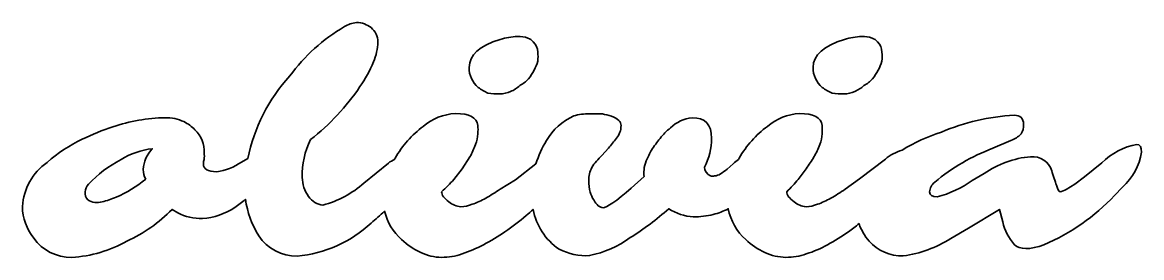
# Model space of a CAD drawing. Header units: inches. Extents: x -392 to 408, y -82 to 86.
import ezdxf

# ---------------------------------------------------------------- set-up
doc = ezdxf.new("R2010")
doc.units = ezdxf.units.IN
doc.header["$MEASUREMENT"] = 0
doc.layers.add('Layer 1', color=7, linetype='Continuous')

# ---------------------------------------------------------------- blocks, each defined once
blk = doc.blocks.new('block 2')
at = {"layer": 'Layer 1', "color": 7, "lineweight": 35, "true_color": 0xffffff}
for points, knots in [([(404.66, -1.49), (395.19, -3.31), (386.47, -7.91), (379.63, -14.71), (379.63, -14.71), (367.12, -24.76), (367.12, -24.76), (367.12, -24.76), (360.24, -29.87), (360.24, -29.87), (360.24, -29.87), (354.07, -33.75), (354.07, -33.75), (352.75, -34.61), (351.24, -35.15), (349.67, -35.33), (348.26, -35.33), (347.73, -32.16), (347.2, -30.75), (346.67, -29.34), (346.14, -27.58), (345.61, -25.82), (345.08, -24.05), (343.85, -22.11), (343.85, -20.35), (341.75, -13.89), (335.47, -9.73), (328.69, -10.31), (316.75, -11.4), (305.29, -15.53), (295.38, -22.29), (295.38, -22.29), (286.92, -27.4), (286.92, -27.4), (279.34, -32.74), (270.87, -36.68), (261.89, -39.03), (258.19, -39.03), (256.43, -37.8), (256.43, -35.51), (256.66, -32.76), (258, -30.21), (260.13, -28.46), (272.5, -18.07), (286.57, -9.9), (301.73, -4.31), (301.73, -4.31), (314.59, 1.33), (314.59, 1.33), (317.34, 2.24), (319.82, 3.81), (321.82, 5.91), (323.17, 7.94), (323.79, 10.36), (323.58, 12.78), (323.58, 17.19), (321.47, 19.3), (316.89, 19.3), (299, 18.25), (281.43, 14.2), (264.89, 7.32), (255.06, 4.07), (245.69, -0.3), (236.82, -5.54), (232.49, -7.02), (228.36, -9.03), (224.88, -12.07), (224.88, -12.07), (206.38, -26.17), (206.38, -26.17), (206.38, -26.17), (196.15, -33.57), (196.15, -33.57), (192.63, -35.86), (189.28, -38.15), (185.93, -39.92), (182.86, -41.71), (179.61, -43.19), (176.24, -44.32), (173.67, -45.41), (170.92, -46), (168.13, -46.08), (165.02, -45.77), (162.08, -44.54), (159.67, -42.56), (156.14, -40.09), (154.38, -37.62), (154.38, -35.33), (157.24, -32.54), (159.95, -29.6), (162.49, -26.52), (162.49, -26.52), (168.31, -18.94), (168.31, -18.94), (170.24, -16.12), (172.18, -13.3), (173.77, -10.48), (175.43, -7.67), (176.84, -4.72), (178, -1.67), (178.95, 0.81), (179.49, 3.43), (179.59, 6.09), (179.7, 8.08), (179.7, 10.08), (179.59, 12.08), (178.88, 17.72), (173.59, 20.54), (163.55, 20.54), (155.12, 20.04), (147.08, 16.82), (140.63, 11.37), (132.38, 5.28), (125.48, -2.46), (120.37, -11.36), (120.2, -11.64), (120.09, -11.93), (119.92, -12.21), (118.68, -13.31), (117.22, -14.13), (116.14, -15.42), (116.14, -15.42), (111.73, -19.12), (111.73, -19.12), (110.23, -20.41), (108.64, -21.58), (106.97, -22.64), (105.7, -23.45), (104.25, -23.94), (102.74, -24.05), (101.76, -24.35), (100.72, -24.35), (99.74, -24.05), (97.3, -22.85), (95.68, -20.43), (95.51, -17.71), (98.94, -11.38), (100.7, -4.28), (100.63, 2.91), (100.63, 12.61), (96.04, 17.54), (86.7, 17.54), (80.87, 16.92), (75.42, 14.38), (71.19, 10.32), (68.51, 8.01), (66.03, 5.48), (63.79, 2.74), (61.62, 0.1), (59.62, -2.66), (57.8, -5.55), (56.29, -8.02), (55, -10.61), (53.92, -13.3), (53, -15.3), (52.46, -17.45), (52.33, -19.65), (52.14, -21.23), (52.14, -22.82), (52.33, -24.4), (52.33, -24.4), (43.17, -32.69), (43.17, -32.69), (32.95, -42.03), (25.37, -46.79), (23.08, -46.79), (20.78, -46.79), (18.49, -44.85), (16.38, -41.15), (15.28, -39.47), (14.44, -37.62), (13.91, -35.69), (13.12, -33), (12.76, -30.2), (12.85, -27.4), (12.82, -24.17), (13.55, -20.97), (14.97, -18.06), (17.03, -14.91), (19.46, -12.01), (22.19, -9.42), (22.19, -9.42), (26.95, -4.14), (26.95, -4.14), (28.97, -1.9), (30.86, 0.45), (32.59, 2.91), (34.74, 5.42), (35.93, 8.6), (35.94, 11.9), (35.94, 14.55), (33.65, 16.84), (29.07, 18.6), (26.95, 19.33), (24.77, 19.87), (22.55, 20.19), (19.5, 20.41), (16.43, 20.41), (13.38, 20.19), (9.57, 20.46), (5.73, 19.98), (2.1, 18.78), (-6.13, 15.2), (-12.94, 9), (-17.29, 1.15), (-20.63, -4), (-23.16, -9.58), (-24.89, -15.41), (-24.89, -15.41), (-39.49, -26.87), (-39.49, -26.87), (-39.49, -26.87), (-50.6, -33.57), (-50.6, -33.57), (-53.88, -35.87), (-57.3, -37.99), (-60.82, -39.92), (-63.89, -41.71), (-67.14, -43.19), (-70.51, -44.32), (-73.08, -45.41), (-75.83, -46), (-78.62, -46.08), (-81.72, -45.74), (-84.65, -44.51), (-87.08, -42.56), (-90.61, -40.09), (-92.37, -37.62), (-92.37, -35.33), (-89.23, -32.61), (-86.28, -29.66), (-83.56, -26.52), (-83.56, -26.52), (-77.74, -18.94), (-77.74, -18.94), (-77.74, -18.94), (-72.1, -10.48), (-72.1, -10.48), (-70.57, -7.63), (-69.21, -4.69), (-68.05, -1.67), (-67.09, 0.81), (-66.56, 3.43), (-66.46, 6.09), (-66.26, 8.08), (-66.26, 10.09), (-66.46, 12.08), (-67.16, 17.72), (-72.45, 20.54), (-82.5, 20.54), (-90.92, 20.04), (-98.96, 16.82), (-105.41, 11.37), (-113.61, 5.27), (-120.46, -2.47), (-125.5, -11.36), (-125.65, -11.6), (-125.75, -11.85), (-125.89, -12.09), (-127.34, -13.04), (-128.96, -13.72), (-130.26, -14.89), (-130.26, -14.89), (-147.89, -29.16), (-147.89, -29.16), (-156.28, -36.61), (-166.3, -41.99), (-177.14, -44.85), (-181.34, -44.54), (-185.14, -42.25), (-187.37, -38.68), (-190.28, -34.75), (-191.89, -30), (-191.95, -25.11), (-192.24, -15.76), (-190.18, -6.49), (-185.96, 1.86), (-172.35, 12.63), (-160.47, 25.4), (-150.71, 39.75), (-146.88, 45.28), (-143.63, 51.18), (-141.01, 57.37), (-139.1, 61.9), (-138.02, 66.74), (-137.84, 71.65), (-137.84, 75.63), (-139.66, 79.4), (-142.78, 81.87), (-144.24, 82.96), (-145.84, 83.85), (-147.53, 84.52), (-149.32, 85.26), (-151.24, 85.62), (-153.17, 85.58), (-156.23, 85.2), (-159.18, 84.18), (-161.81, 82.58), (-177.09, 73.64), (-190.35, 61.64), (-200.76, 47.33), (-216.16, 30.78), (-226.31, 10.31), (-230.88, -11.64), (-230.88, -11.64), (-235.48, -14.18), (-235.48, -14.18), (-240.69, -17.91), (-246.75, -20.28), (-253.11, -21.06), (-259.45, -21.06), (-262.63, -19.12), (-262.63, -15.42), (-262.67, -14.33), (-262.49, -13.25), (-262.1, -12.24), (-261.87, -10.72), (-261.87, -9.18), (-262.1, -7.66), (-261.84, -1.47), (-264.21, 4.55), (-268.62, 8.91), (-270.96, 11.23), (-273.63, 13.19), (-276.55, 14.72), (-280.76, 16.62), (-285.33, 17.58), (-289.95, 17.54), (-302.66, 17.27), (-315.26, 15.07), (-327.31, 11.02), (-334.78, 8.57), (-342.08, 5.63), (-349.17, 2.21), (-358.26, -2.18), (-366.74, -7.75), (-374.37, -14.36), (-384.7, -21.68), (-391.18, -33.27), (-391.99, -45.91), (-391.82, -54.11), (-388.97, -62.03), (-383.89, -68.47), (-377.66, -77.25), (-367.51, -82.39), (-356.74, -82.22), (-342.86, -81.42), (-329.35, -77.44), (-317.26, -70.58), (-305.21, -65.12), (-294.28, -57.47), (-285.01, -48.02), (-285.01, -48.02), (-280.96, -50.49), (-280.96, -50.49), (-275.52, -53.29), (-269.44, -54.63), (-263.33, -54.37), (-255.07, -53.96), (-247.08, -51.27), (-240.24, -46.61), (-237.52, -44.89), (-235.05, -42.82), (-232.58, -40.77), (-231.18, -50), (-228.06, -58.93), (-222.97, -66.88), (-216.89, -76.01), (-206.61, -81.44), (-195.65, -81.33), (-175.87, -79.64), (-157.24, -71.32), (-142.78, -57.72), (-139.43, -55.06), (-136.33, -52.12), (-133.14, -49.29), (-131.22, -57.05), (-127.02, -64.14), (-120.92, -69.53), (-116.9, -73.35), (-112.25, -76.45), (-107.17, -78.69), (-102.57, -80.98), (-97.51, -82.19), (-92.37, -82.22), (-87.39, -82.24), (-82.44, -81.41), (-77.74, -79.75), (-72.44, -78.04), (-67.31, -75.86), (-62.41, -73.23), (-57.13, -70.39), (-52.01, -67.27), (-47.07, -63.89), (-41.78, -60.18), (-36.67, -56.48), (-31.91, -52.43), (-30.11, -50.97), (-28.61, -49.47), (-26.9, -47.99), (-24.72, -59.39), (-18.26, -69.74), (-8.3, -76.4), (-1.58, -79.75), (5.88, -81.33), (13.38, -80.98), (23.87, -78.77), (33.77, -74.39), (42.46, -68.12), (52.2, -62.04), (61.4, -55.14), (69.96, -47.49), (75.24, -50.91), (81.31, -52.91), (87.58, -53.31), (92.4, -53.36), (97.2, -52.77), (101.86, -51.55), (105.58, -50.66), (109.17, -49.3), (112.56, -47.52), (114.2, -55.99), (118.51, -63.78), (125.12, -69.53), (129.05, -73.39), (133.65, -76.49), (138.7, -78.69), (143.37, -80.95), (148.48, -82.16), (153.68, -82.22), (158.66, -82.23), (163.6, -81.39), (168.31, -79.75), (173.56, -78.07), (178.63, -75.88), (183.46, -73.23), (188.64, -70.41), (193.64, -67.29), (198.44, -63.89), (201.09, -62.03), (203.52, -60.05), (206.03, -58.15), (207.61, -62.69), (210, -66.94), (213.25, -70.58), (219.38, -77.55), (228.3, -81.43), (237.57, -81.16), (249.7, -79.57), (261.32, -75.29), (271.59, -68.64), (271.59, -68.64), (284.28, -61.42), (284.28, -61.42), (284.28, -61.42), (306.31, -48.02), (306.31, -48.02), (306.31, -48.02), (308.78, -56.84), (308.78, -56.84), (310.09, -62.95), (313.01, -68.61), (317.24, -73.23), (320.59, -76.75), (328.52, -76.93), (338.21, -73.23), (357.28, -65.11), (374.45, -53.11), (388.62, -37.98), (388.62, -37.98), (394.43, -31.98), (394.43, -31.98), (401.59, -25.44), (406.36, -16.69), (408.01, -7.13), (408.01, -3.43), (406.77, -1.49), (404.66, -1.49)], [0, 0, 0, 0, 1, 1, 1, 2, 2, 2, 3, 3, 3, 4, 4, 4, 5, 5, 5, 6, 6, 6, 7, 7, 7, 8, 8, 8, 9, 9, 9, 10, 10, 10, 11, 11, 11, 12, 12, 12, 13, 13, 13, 14, 14, 14, 15, 15, 15, 16, 16, 16, 17, 17, 17, 18, 18, 18, 19, 19, 19, 20, 20, 20, 21, 21, 21, 22, 22, 22, 23, 23, 23, 24, 24, 24, 25, 25, 25, 26, 26, 26, 27, 27, 27, 28, 28, 28, 29, 29, 29, 30, 30, 30, 31, 31, 31, 32, 32, 32, 33, 33, 33, 34, 34, 34, 35, 35, 35, 36, 36, 36, 37, 37, 37, 38, 38, 38, 39, 39, 39, 40, 40, 40, 41, 41, 41, 42, 42, 42, 43, 43, 43, 44, 44, 44, 45, 45, 45, 46, 46, 46, 47, 47, 47, 48, 48, 48, 49, 49, 49, 50, 50, 50, 51, 51, 51, 52, 52, 52, 53, 53, 53, 54, 54, 54, 55, 55, 55, 56, 56, 56, 57, 57, 57, 58, 58, 58, 59, 59, 59, 60, 60, 60, 61, 61, 61, 62, 62, 62, 63, 63, 63, 64, 64, 64, 65, 65, 65, 66, 66, 66, 67, 67, 67, 68, 68, 68, 69, 69, 69, 70, 70, 70, 71, 71, 71, 72, 72, 72, 73, 73, 73, 74, 74, 74, 75, 75, 75, 76, 76, 76, 77, 77, 77, 78, 78, 78, 79, 79, 79, 80, 80, 80, 81, 81, 81, 82, 82, 82, 83, 83, 83, 84, 84, 84, 85, 85, 85, 86, 86, 86, 87, 87, 87, 88, 88, 88, 89, 89, 89, 90, 90, 90, 91, 91, 91, 92, 92, 92, 93, 93, 93, 94, 94, 94, 95, 95, 95, 96, 96, 96, 97, 97, 97, 98, 98, 98, 99, 99, 99, 100, 100, 100, 101, 101, 101, 102, 102, 102, 103, 103, 103, 104, 104, 104, 105, 105, 105, 106, 106, 106, 107, 107, 107, 108, 108, 108, 109, 109, 109, 110, 110, 110, 111, 111, 111, 112, 112, 112, 113, 113, 113, 114, 114, 114, 115, 115, 115, 116, 116, 116, 117, 117, 117, 118, 118, 118, 119, 119, 119, 120, 120, 120, 121, 121, 121, 122, 122, 122, 123, 123, 123, 124, 124, 124, 125, 125, 125, 126, 126, 126, 127, 127, 127, 128, 128, 128, 129, 129, 129, 130, 130, 130, 131, 131, 131, 132, 132, 132, 133, 133, 133, 134, 134, 134, 135, 135, 135, 136, 136, 136, 137, 137, 137, 138, 138, 138, 139, 139, 139, 140, 140, 140, 141, 141, 141, 142, 142, 142, 143, 143, 143, 144, 144, 144, 145, 145, 145, 146, 146, 146, 147, 147, 147, 148, 148, 148, 149, 149, 149, 150, 150, 150, 151, 151, 151, 152, 152, 152, 153, 153, 153, 154, 154, 154, 155, 155, 155, 156, 156, 156, 157, 157, 157, 158, 158, 158, 159, 159, 159, 159]), ([(-59.23, 35.17), (-56.46, 34.55), (-53.6, 34.38), (-50.77, 34.64), (-48.1, 34.57), (-45.45, 35.12), (-43.02, 36.22), (-40.62, 37.26), (-38.42, 38.69), (-36.5, 40.46), (-34.16, 41.73), (-32.03, 43.33), (-30.15, 45.21), (-28.68, 47.25), (-27.32, 49.37), (-26.1, 51.56), (-25.07, 53.59), (-24.25, 55.71), (-23.63, 57.9), (-23.35, 60.07), (-23.35, 62.26), (-23.63, 64.42), (-23.73, 67.15), (-24.87, 69.73), (-26.8, 71.65), (-27.82, 72.92), (-29.16, 73.89), (-30.68, 74.47), (-33.06, 75.3), (-35.57, 75.66), (-38.08, 75.53), (-42.27, 75.36), (-46.42, 74.65), (-50.42, 73.41), (-65.23, 69.01), (-72.63, 62.31), (-72.63, 53.5), (-72.81, 47.98), (-70.4, 42.7), (-66.11, 39.22), (-64.08, 37.47), (-61.75, 36.09), (-59.23, 35.17)], [0, 0, 0, 0, 1, 1, 1, 2, 2, 2, 3, 3, 3, 4, 4, 4, 5, 5, 5, 6, 6, 6, 7, 7, 7, 8, 8, 8, 9, 9, 9, 10, 10, 10, 11, 11, 11, 12, 12, 12, 13, 13, 13, 14, 14, 14, 14]), ([(186.81, 35.17), (189.59, 34.54), (192.44, 34.36), (195.27, 34.64), (197.94, 34.57), (200.6, 35.12), (203.03, 36.22), (205.4, 37.3), (207.6, 38.73), (209.55, 40.46), (211.79, 41.79), (213.86, 43.38), (215.72, 45.21), (217.25, 47.2), (218.61, 49.33), (219.77, 51.56), (220.84, 53.59), (221.73, 55.71), (222.41, 57.9), (222.7, 60.07), (222.7, 62.26), (222.41, 64.42), (222.31, 67.15), (221.18, 69.73), (219.24, 71.65), (218.18, 72.88), (216.86, 73.84), (215.36, 74.47), (212.99, 75.29), (210.47, 75.65), (207.96, 75.53), (203.77, 75.37), (199.63, 74.66), (195.62, 73.41), (180.82, 69.01), (173.24, 62.31), (173.24, 53.5), (173.06, 47.98), (175.47, 42.7), (179.76, 39.22), (181.88, 37.5), (184.26, 36.13), (186.81, 35.17)], [0, 0, 0, 0, 1, 1, 1, 2, 2, 2, 3, 3, 3, 4, 4, 4, 5, 5, 5, 6, 6, 6, 7, 7, 7, 8, 8, 8, 9, 9, 9, 10, 10, 10, 11, 11, 11, 12, 12, 12, 13, 13, 13, 14, 14, 14, 14]), ([(-303.87, -26.34), (-310.29, -31.6), (-317.4, -35.93), (-325.02, -39.21), (-328.26, -40.62), (-331.63, -41.74), (-335.07, -42.56), (-338.46, -43.6), (-342.14, -43.08), (-345.11, -41.15), (-346.63, -39.62), (-347.35, -37.47), (-347.05, -35.33), (-346.93, -33.36), (-346.12, -31.49), (-344.76, -30.05), (-338.13, -22.82), (-330.24, -16.85), (-321.49, -12.42), (-314.74, -8.12), (-307.08, -5.46), (-299.11, -4.67), (-303, -8.65), (-305.31, -13.91), (-305.63, -19.47), (-305.67, -21.88), (-305.06, -24.25), (-303.87, -26.34)], [0, 0, 0, 0, 1, 1, 1, 2, 2, 2, 3, 3, 3, 4, 4, 4, 5, 5, 5, 6, 6, 6, 7, 7, 7, 8, 8, 8, 9, 9, 9, 9])]:
    blk.add_open_spline(points, degree=3, knots=knots, dxfattribs=at)

msp = doc.modelspace()

# ---------------------------------------------------------------- block references
at = {"layer": 'Layer 1'}
msp.add_blockref('block 2', (0, 0), dxfattribs=at)

doc.saveas('drawing.dxf')
